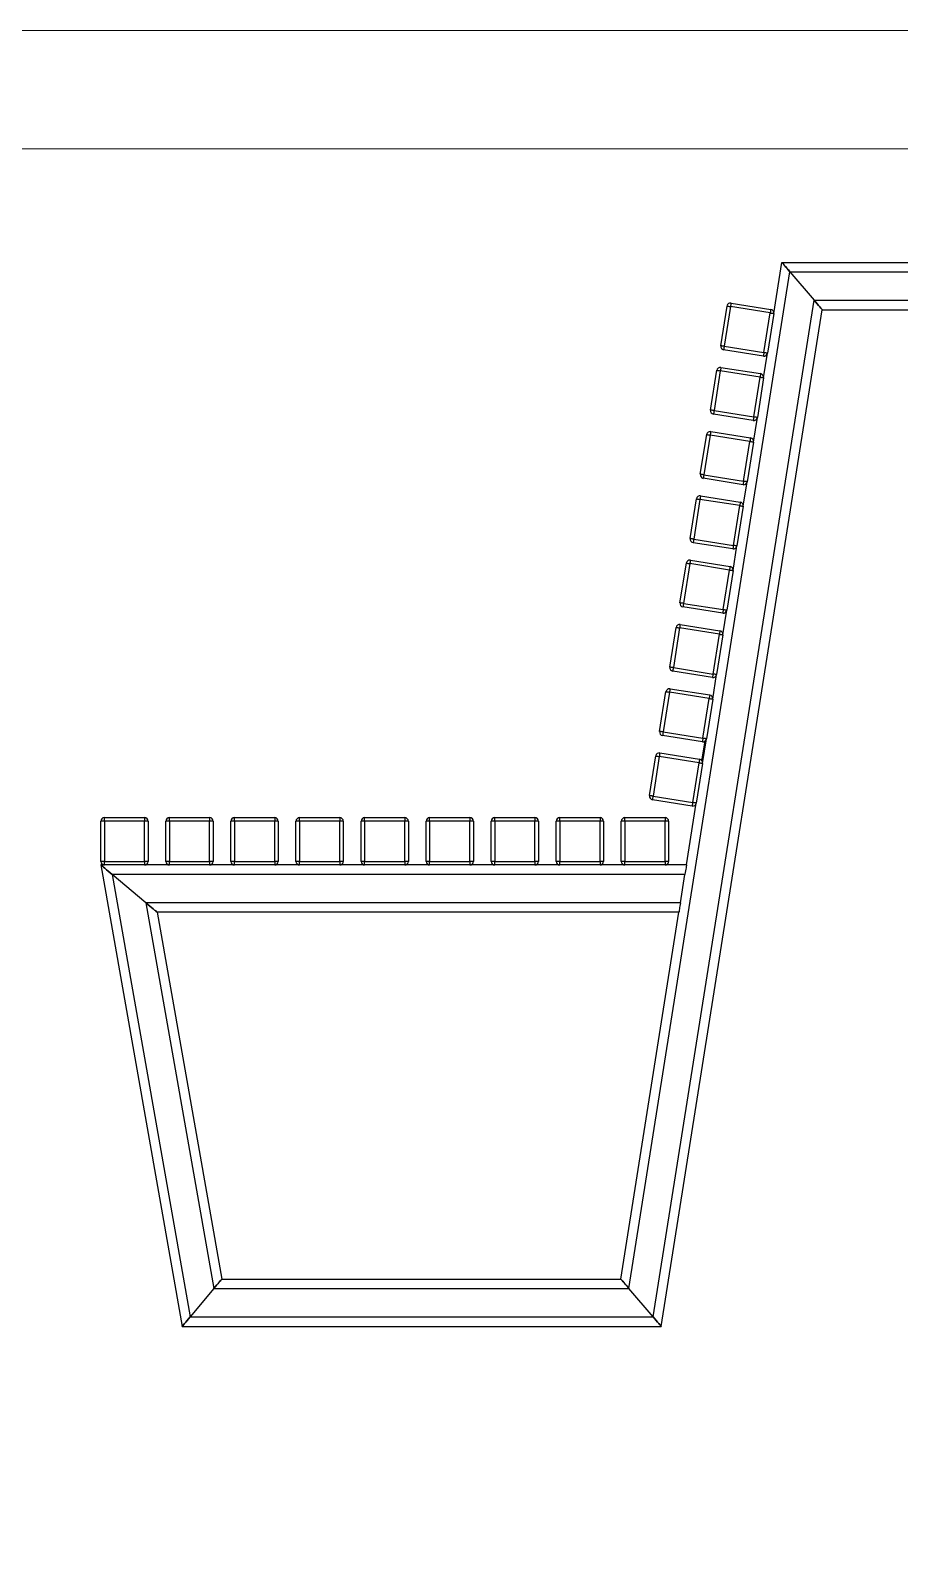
# Model space of a CAD drawing. Header units: millimetres. Extents: x 2692 to 8632, y -671 to 3529.
# Drawn here: x 5095 to 5829, y 2237 to 3529 of the extents above; entities that cross this region are included whole.
import ezdxf

# ---------------------------------------------------------------- set-up
doc = ezdxf.new("R2010")
doc.units = ezdxf.units.MM
doc.layers.add('tabelka', color=155, linetype='Continuous')

# ---------------------------------------------------------------- blocks, each defined once
blk = doc.blocks.new('bok')
for p, q in [((3320.4, -971.3), (3327.2, -928.2)), ((3327.2, -928.2), (3475.5, -928.2)), ((3197.9, -1795.5), (3334, -936.2)), ((3334, -936.2), (3354.5, -960.2)), ((3334, -936.2), (3468.7, -936.2)), ((3218.4, -1819.5), (3354.5, -960.2)), ((3225.3, -1827.5), (3361.4, -968.2)), ((3275.6, -998.7), (3280.9, -965.1)), ((3283.8, -965.5), (3278.5, -999.1)), ((3317.4, -970.9), (3283.8, -965.5)), ((3284.3, -962.6), (3317.9, -967.9)), ((3354.5, -960.2), (3448.2, -960.2)), ((3361.4, -968.2), (3441.4, -968.2)), ((3312.1, -1004.4), (3317.4, -970.9)), ((3320.4, -971.3), (3315.1, -1004.9)), ((3311.6, -1007.4), (3278, -1002.1)), ((3278.5, -999.1), (3312.1, -1004.4)), ((3311.8, -1025.7), (3315.1, -1004.9)), ((3266.9, -1053), (3272.3, -1019.4)), ((3275.2, -1019.9), (3269.9, -1053.5)), ((3308.8, -1025.2), (3275.2, -1019.9)), ((3275.7, -1016.9), (3309.3, -1022.2)), ((3303.5, -1058.8), (3308.8, -1025.2)), ((3311.8, -1025.7), (3306.5, -1059.2)), ((3303, -1061.7), (3269.4, -1056.4)), ((3269.9, -1053.5), (3303.5, -1058.8)), ((3267.1, -1071.2), (3300.7, -1076.5)), ((3303.2, -1080), (3306.5, -1059.2)), ((3258.3, -1107.3), (3263.7, -1073.7)), ((3266.6, -1074.2), (3261.3, -1107.8)), ((3300.2, -1079.5), (3266.6, -1074.2)), ((3294.9, -1113.1), (3300.2, -1079.5)), ((3303.2, -1080), (3297.9, -1113.6)), ((3261.3, -1107.8), (3294.9, -1113.1)), ((3294.4, -1116.1), (3260.8, -1110.7)), ((3294.6, -1134.3), (3297.9, -1113.6)), ((3249.7, -1161.6), (3255.1, -1128)), ((3258, -1128.5), (3252.7, -1162.1)), ((3291.6, -1133.8), (3258, -1128.5)), ((3258.5, -1125.6), (3292.1, -1130.9)), ((3286.3, -1167.4), (3291.6, -1133.8)), ((3294.6, -1134.3), (3289.2, -1167.9)), ((3252.7, -1162.1), (3286.3, -1167.4)), ((3285.8, -1170.4), (3252.2, -1165.1)), ((3286, -1188.6), (3289.2, -1167.9)), ((3241.1, -1216), (3246.5, -1182.4)), ((3249.4, -1182.8), (3244.1, -1216.4)), ((3283, -1188.2), (3249.4, -1182.8)), ((3249.9, -1179.9), (3283.5, -1185.2)), ((3277.7, -1221.7), (3283, -1188.2)), ((3286, -1188.6), (3280.6, -1222.2)), ((3277.2, -1224.7), (3243.6, -1219.4)), ((3244.1, -1216.4), (3277.7, -1221.7)), ((3277.4, -1242.9), (3280.6, -1222.2)), ((3232.5, -1270.3), (3237.9, -1236.7)), ((3240.8, -1237.2), (3235.5, -1270.7)), ((3274.4, -1242.5), (3240.8, -1237.2)), ((3241.3, -1234.2), (3274.9, -1239.5)), ((3269.1, -1276.1), (3274.4, -1242.5)), ((3277.4, -1242.9), (3272, -1276.5)), ((3268.6, -1279), (3235, -1273.7)), ((3235.5, -1270.7), (3269.1, -1276.1)), ((3268.8, -1297.3), (3272, -1276.5)), ((3223.9, -1324.6), (3229.2, -1291)), ((3232.7, -1288.5), (3266.3, -1293.8)), ((3232.2, -1291.5), (3226.9, -1325.1)), ((3265.8, -1296.8), (3232.2, -1291.5)), ((3260.5, -1330.4), (3265.8, -1296.8)), ((3268.8, -1297.3), (3263.4, -1330.9)), ((3260, -1333.3), (3226.4, -1328)), ((3226.9, -1325.1), (3260.5, -1330.4)), ((3224.1, -1342.8), (3257.7, -1348.2)), ((3259.7, -1349.5), (3262.3, -1332.7)), ((3260.2, -1351.6), (3263.4, -1330.9)), ((3215.3, -1378.9), (3220.6, -1345.3)), ((3223.6, -1345.8), (3218.3, -1379.4)), ((3257.2, -1351.1), (3223.6, -1345.8)), ((3251.9, -1384.7), (3257.2, -1351.1)), ((3260.2, -1351.6), (3254.8, -1385.2)), ((3218.3, -1379.4), (3251.9, -1384.7)), ((3251.4, -1387.7), (3217.8, -1382.4)), ((3246.6, -1437.5), (3254.8, -1385.2)), ((2751.5, -1434.5), (2751.5, -1400.5)), ((2754.5, -1400.5), (2751.5, -1400.5)), ((2754.5, -1400.5), (2754.5, -1397.5)), ((2754.5, -1397.5), (2788.5, -1397.5)), ((2754.5, -1400.5), (2754.5, -1434.5)), ((2788.5, -1400.5), (2754.5, -1400.5)), ((2788.5, -1397.5), (2788.5, -1400.5)), ((2791.5, -1400.5), (2788.5, -1400.5)), ((2788.5, -1434.5), (2788.5, -1400.5)), ((2791.5, -1400.5), (2791.5, -1434.5)), ((2806.5, -1434.5), (2806.5, -1400.5)), ((2809.5, -1400.5), (2806.5, -1400.5)), ((2809.5, -1397.5), (2843.5, -1397.5)), ((2809.5, -1400.5), (2809.5, -1397.5)), ((2843.5, -1400.5), (2809.5, -1400.5)), ((2809.5, -1400.5), (2809.5, -1434.5)), ((2843.5, -1397.5), (2843.5, -1400.5)), ((2846.5, -1400.5), (2843.5, -1400.5)), ((2843.5, -1434.5), (2843.5, -1400.5)), ((2846.5, -1400.5), (2846.5, -1434.5)), ((2861.5, -1434.5), (2861.5, -1400.5)), ((2864.5, -1400.5), (2861.5, -1400.5)), ((2864.5, -1397.5), (2898.5, -1397.5)), ((2864.5, -1400.5), (2864.5, -1397.5)), ((2864.5, -1400.5), (2864.5, -1434.5)), ((2898.5, -1400.5), (2864.5, -1400.5)), ((2898.5, -1397.5), (2898.5, -1400.5)), ((2901.5, -1400.5), (2898.5, -1400.5)), ((2898.5, -1434.5), (2898.5, -1400.5)), ((2901.5, -1400.5), (2901.5, -1434.5)), ((2919.5, -1400.5), (2916.5, -1400.5)), ((2916.5, -1434.5), (2916.5, -1400.5)), ((2919.5, -1397.5), (2953.5, -1397.5)), ((2919.5, -1400.5), (2919.5, -1397.5)), ((2953.5, -1400.5), (2919.5, -1400.5)), ((2919.5, -1400.5), (2919.5, -1434.5)), ((2953.5, -1397.5), (2953.5, -1400.5)), ((2956.5, -1400.5), (2953.5, -1400.5)), ((2953.5, -1434.5), (2953.5, -1400.5)), ((2956.5, -1400.5), (2956.5, -1434.5)), ((2971.5, -1434.5), (2971.5, -1400.5)), ((2974.5, -1400.5), (2971.5, -1400.5)), ((2974.5, -1400.5), (2974.5, -1397.5)), ((2974.5, -1397.5), (3008.5, -1397.5)), ((2974.5, -1400.5), (2974.5, -1434.5)), ((3008.5, -1400.5), (2974.5, -1400.5)), ((3008.5, -1397.5), (3008.5, -1400.5)), ((3011.5, -1400.5), (3008.5, -1400.5)), ((3008.5, -1434.5), (3008.5, -1400.5)), ((3011.5, -1400.5), (3011.5, -1434.5)), ((3029.5, -1400.5), (3026.5, -1400.5)), ((3026.5, -1434.5), (3026.5, -1400.5)), ((3029.5, -1397.5), (3063.5, -1397.5)), ((3029.5, -1400.5), (3029.5, -1397.5)), ((3063.5, -1400.5), (3029.5, -1400.5)), ((3029.5, -1400.5), (3029.5, -1434.5)), ((3063.5, -1397.5), (3063.5, -1400.5)), ((3066.5, -1400.5), (3063.5, -1400.5)), ((3063.5, -1434.5), (3063.5, -1400.5)), ((3066.5, -1400.5), (3066.5, -1434.5)), ((3081.5, -1434.5), (3081.5, -1400.5)), ((3084.5, -1400.5), (3081.5, -1400.5)), ((3084.5, -1400.5), (3084.5, -1397.5)), ((3084.5, -1397.5), (3118.5, -1397.5)), ((3084.5, -1400.5), (3084.5, -1434.5)), ((3118.5, -1400.5), (3084.5, -1400.5)), ((3118.5, -1397.5), (3118.5, -1400.5)), ((3121.5, -1400.5), (3118.5, -1400.5)), ((3118.5, -1434.5), (3118.5, -1400.5)), ((3121.5, -1400.5), (3121.5, -1434.5)), ((3139.5, -1400.5), (3136.5, -1400.5)), ((3136.5, -1434.5), (3136.5, -1400.5)), ((3139.5, -1397.5), (3173.5, -1397.5)), ((3139.5, -1400.5), (3139.5, -1397.5)), ((3173.5, -1400.5), (3139.5, -1400.5)), ((3139.5, -1400.5), (3139.5, -1434.5)), ((3173.5, -1397.5), (3173.5, -1400.5)), ((3176.5, -1400.5), (3173.5, -1400.5)), ((3173.5, -1434.5), (3173.5, -1400.5)), ((3176.5, -1400.5), (3176.5, -1434.5)), ((3194.5, -1400.5), (3191.5, -1400.5)), ((3191.5, -1434.5), (3191.5, -1400.5)), ((3194.5, -1400.5), (3194.5, -1397.5)), ((3194.5, -1397.5), (3228.5, -1397.5)), ((3228.5, -1400.5), (3194.5, -1400.5)), ((3194.5, -1400.5), (3194.5, -1434.5)), ((3228.5, -1397.5), (3228.5, -1400.5)), ((3231.5, -1400.5), (3228.5, -1400.5)), ((3228.5, -1434.5), (3228.5, -1400.5)), ((3231.5, -1400.5), (3231.5, -1434.5)), ((2754.5, -1434.5), (2751.5, -1434.5)), ((2754.5, -1437.5), (2751.5, -1437.5)), ((2751.5, -1437.5), (2820.3, -1827.5)), ((2754.5, -1437.5), (2754.5, -1434.5)), ((2754.5, -1434.5), (2788.5, -1434.5)), ((2788.5, -1437.5), (2754.5, -1437.5)), ((3245.3, -1445.5), (2761, -1445.5)), ((2789.6, -1469.5), (2761, -1445.5)), ((2761, -1445.5), (2827, -1819.5)), ((2791.5, -1434.5), (2788.5, -1434.5)), ((2788.5, -1434.5), (2788.5, -1437.5)), ((2809.5, -1437.5), (2788.5, -1437.5)), ((2809.5, -1434.5), (2806.5, -1434.5)), ((2809.5, -1434.5), (2843.5, -1434.5)), ((2809.5, -1437.5), (2809.5, -1434.5)), ((2843.5, -1437.5), (2809.5, -1437.5)), ((2843.5, -1434.5), (2843.5, -1437.5)), ((2846.5, -1434.5), (2843.5, -1434.5)), ((2864.5, -1437.5), (2843.5, -1437.5)), ((2864.5, -1434.5), (2861.5, -1434.5)), ((2864.5, -1434.5), (2898.5, -1434.5)), ((2864.5, -1437.5), (2864.5, -1434.5)), ((2898.5, -1437.5), (2864.5, -1437.5)), ((2898.5, -1434.5), (2898.5, -1437.5)), ((2901.5, -1434.5), (2898.5, -1434.5)), ((2919.5, -1437.5), (2898.5, -1437.5)), ((2919.5, -1434.5), (2916.5, -1434.5)), ((2919.5, -1437.5), (2919.5, -1434.5)), ((2919.5, -1434.5), (2953.5, -1434.5)), ((2953.5, -1437.5), (2919.5, -1437.5)), ((2956.5, -1434.5), (2953.5, -1434.5)), ((2953.5, -1434.5), (2953.5, -1437.5)), ((2974.5, -1437.5), (2953.5, -1437.5)), ((2974.5, -1434.5), (2971.5, -1434.5)), ((2974.5, -1434.5), (3008.5, -1434.5)), ((2974.5, -1437.5), (2974.5, -1434.5)), ((3008.5, -1437.5), (2974.5, -1437.5)), ((3008.5, -1434.5), (3008.5, -1437.5)), ((3011.5, -1434.5), (3008.5, -1434.5)), ((3029.5, -1437.5), (3008.5, -1437.5)), ((3029.5, -1434.5), (3026.5, -1434.5)), ((3029.5, -1437.5), (3029.5, -1434.5)), ((3029.5, -1434.5), (3063.5, -1434.5)), ((3063.5, -1437.5), (3029.5, -1437.5)), ((3063.5, -1434.5), (3063.5, -1437.5)), ((3066.5, -1434.5), (3063.5, -1434.5)), ((3084.5, -1437.5), (3063.5, -1437.5)), ((3084.5, -1434.5), (3081.5, -1434.5)), ((3084.5, -1437.5), (3084.5, -1434.5)), ((3084.5, -1434.5), (3118.5, -1434.5)), ((3118.5, -1437.5), (3084.5, -1437.5)), ((3118.5, -1434.5), (3118.5, -1437.5)), ((3121.5, -1434.5), (3118.5, -1434.5)), ((3139.5, -1437.5), (3118.5, -1437.5)), ((3139.5, -1434.5), (3136.5, -1434.5)), ((3139.5, -1434.5), (3173.5, -1434.5)), ((3139.5, -1437.5), (3139.5, -1434.5)), ((3173.5, -1437.5), (3139.5, -1437.5)), ((3176.5, -1434.5), (3173.5, -1434.5)), ((3173.5, -1434.5), (3173.5, -1437.5)), ((3194.5, -1437.5), (3173.5, -1437.5)), ((3194.5, -1434.5), (3191.5, -1434.5)), ((3194.5, -1437.5), (3194.5, -1434.5)), ((3194.5, -1434.5), (3228.5, -1434.5)), ((3228.5, -1437.5), (3194.5, -1437.5)), ((3228.5, -1434.5), (3228.5, -1437.5)), ((3231.5, -1434.5), (3228.5, -1434.5)), ((3246.6, -1437.5), (3228.5, -1437.5)), ((3241.5, -1469.5), (3245.3, -1445.5)), ((3241.5, -1469.5), (2789.6, -1469.5)), ((2789.6, -1469.5), (2847.1, -1795.5)), ((3240.2, -1477.5), (2799.2, -1477.5)), ((2799.2, -1477.5), (2853.8, -1787.5)), ((3191.1, -1787.5), (3240.2, -1477.5)), ((2853.8, -1787.5), (3191.1, -1787.5)), ((2847.1, -1795.5), (2827, -1819.5)), ((2847.1, -1795.5), (3197.9, -1795.5)), ((3218.4, -1819.5), (3197.9, -1795.5)), ((2827, -1819.5), (3218.4, -1819.5)), ((2820.3, -1827.5), (3225.3, -1827.5))]:
    blk.add_line(p, q)
at = {"flags": 128}
for points in [[(3327.2, -928.2), (3327.3, -928.3), (3327.7, -928.8), (3328.4, -929.5), (3329.2, -930.5), (3330.3, -931.7), (3331.4, -933.1), (3332.7, -934.6), (3334, -936.2)], [(3334, -936.2), (3332.9, -934.8), (3331.7, -933.4), (3330.6, -932.2), (3329.7, -931), (3328.8, -930), (3328.1, -929.2), (3327.6, -928.7), (3327.3, -928.3), (3327.2, -928.2)], [(3280.9, -965.1), (3280.9, -965.1), (3281.1, -965.1), (3281.4, -965.2), (3281.7, -965.2), (3282.2, -965.3), (3282.7, -965.4), (3283.3, -965.5), (3283.8, -965.5)], [(3284.3, -962.6), (3284.3, -962.6), (3284.3, -962.8), (3284.2, -963.1), (3284.2, -963.5), (3284.1, -963.9), (3284, -964.4), (3283.9, -965), (3283.8, -965.5)], [(3317.9, -967.9), (3317.9, -968), (3317.8, -968.1), (3317.8, -968.4), (3317.7, -968.8), (3317.7, -969.2), (3317.6, -969.7), (3317.5, -970.3), (3317.4, -970.9)], [(3354.5, -960.2), (3355.9, -961.7), (3357.2, -963.2), (3358.3, -964.6), (3359.4, -965.8), (3360.2, -966.8), (3360.9, -967.6), (3361.2, -968), (3361.4, -968.2)], [(3361.4, -968.2), (3361.2, -968), (3360.9, -967.6), (3360.2, -966.8), (3359.4, -965.8), (3358.3, -964.6), (3357.2, -963.2), (3355.9, -961.7), (3354.5, -960.2)], [(3317.4, -970.9), (3318, -971), (3318.5, -971), (3319.1, -971.1), (3319.5, -971.2), (3319.9, -971.3), (3320.2, -971.3), (3320.3, -971.3), (3320.4, -971.3)], [(3278.5, -999.1), (3277.9, -999), (3277.4, -998.9), (3276.9, -998.9), (3276.4, -998.8), (3276.1, -998.7), (3275.8, -998.7), (3275.6, -998.7), (3275.6, -998.7)], [(3278.5, -999.1), (3278.4, -999.7), (3278.3, -1000.3), (3278.3, -1000.8), (3278.2, -1001.2), (3278.1, -1001.6), (3278.1, -1001.9), (3278.1, -1002), (3278, -1002.1)], [(3312.1, -1004.4), (3312, -1005), (3311.9, -1005.6), (3311.8, -1006.1), (3311.8, -1006.5), (3311.7, -1006.9), (3311.7, -1007.2), (3311.6, -1007.4), (3311.6, -1007.4)], [(3315.1, -1004.9), (3315, -1004.9), (3314.8, -1004.9), (3314.6, -1004.8), (3314.2, -1004.8), (3313.7, -1004.7), (3313.2, -1004.6), (3312.7, -1004.5), (3312.1, -1004.4)], [(3272.3, -1019.4), (3272.3, -1019.4), (3272.5, -1019.4), (3272.8, -1019.5), (3273.1, -1019.5), (3273.6, -1019.6), (3274.1, -1019.7), (3274.7, -1019.8), (3275.2, -1019.9)], [(3275.7, -1016.9), (3275.7, -1017), (3275.7, -1017.1), (3275.6, -1017.4), (3275.6, -1017.8), (3275.5, -1018.2), (3275.4, -1018.7), (3275.3, -1019.3), (3275.2, -1019.9)], [(3309.3, -1022.2), (3309.3, -1022.3), (3309.2, -1022.5), (3309.2, -1022.7), (3309.1, -1023.1), (3309.1, -1023.5), (3309, -1024.1), (3308.9, -1024.6), (3308.8, -1025.2)], [(3308.8, -1025.2), (3309.4, -1025.3), (3309.9, -1025.4), (3310.5, -1025.4), (3310.9, -1025.5), (3311.3, -1025.6), (3311.5, -1025.6), (3311.7, -1025.6), (3311.8, -1025.7)], [(3269.9, -1053.5), (3269.3, -1053.4), (3268.8, -1053.3), (3268.3, -1053.2), (3267.8, -1053.1), (3267.4, -1053.1), (3267.2, -1053), (3267, -1053), (3266.9, -1053)], [(3269.9, -1053.5), (3269.8, -1054), (3269.7, -1054.6), (3269.7, -1055.1), (3269.6, -1055.5), (3269.5, -1055.9), (3269.5, -1056.2), (3269.5, -1056.4), (3269.4, -1056.4)], [(3303.5, -1058.8), (3303.4, -1059.3), (3303.3, -1059.9), (3303.2, -1060.4), (3303.2, -1060.9), (3303.1, -1061.2), (3303.1, -1061.5), (3303, -1061.7), (3303, -1061.7)], [(3306.5, -1059.2), (3306.4, -1059.2), (3306.2, -1059.2), (3306, -1059.2), (3305.6, -1059.1), (3305.1, -1059), (3304.6, -1059), (3304.1, -1058.9), (3303.5, -1058.8)], [(3267.1, -1071.2), (3267.1, -1071.3), (3267.1, -1071.5), (3267, -1071.7), (3267, -1072.1), (3266.9, -1072.5), (3266.8, -1073.1), (3266.7, -1073.6), (3266.6, -1074.2)], [(3263.7, -1073.7), (3263.7, -1073.7), (3263.9, -1073.8), (3264.2, -1073.8), (3264.5, -1073.9), (3265, -1073.9), (3265.5, -1074), (3266, -1074.1), (3266.6, -1074.2)], [(3300.7, -1076.5), (3300.7, -1076.6), (3300.6, -1076.8), (3300.6, -1077), (3300.5, -1077.4), (3300.5, -1077.9), (3300.4, -1078.4), (3300.3, -1078.9), (3300.2, -1079.5)], [(3300.2, -1079.5), (3300.8, -1079.6), (3301.3, -1079.7), (3301.9, -1079.8), (3302.3, -1079.8), (3302.7, -1079.9), (3302.9, -1079.9), (3303.1, -1080), (3303.2, -1080)], [(3261.3, -1107.8), (3260.7, -1107.7), (3260.2, -1107.6), (3259.7, -1107.5), (3259.2, -1107.4), (3258.8, -1107.4), (3258.6, -1107.3), (3258.4, -1107.3), (3258.3, -1107.3)], [(3261.3, -1107.8), (3261.2, -1108.4), (3261.1, -1108.9), (3261, -1109.4), (3261, -1109.9), (3260.9, -1110.2), (3260.9, -1110.5), (3260.8, -1110.7), (3260.8, -1110.7)], [(3294.9, -1113.1), (3294.8, -1113.7), (3294.7, -1114.2), (3294.6, -1114.7), (3294.6, -1115.2), (3294.5, -1115.6), (3294.5, -1115.8), (3294.4, -1116), (3294.4, -1116.1)], [(3297.9, -1113.6), (3297.8, -1113.6), (3297.6, -1113.5), (3297.4, -1113.5), (3297, -1113.4), (3296.5, -1113.4), (3296, -1113.3), (3295.5, -1113.2), (3294.9, -1113.1)], [(3255.1, -1128), (3255.1, -1128.1), (3255.3, -1128.1), (3255.6, -1128.1), (3255.9, -1128.2), (3256.4, -1128.3), (3256.9, -1128.3), (3257.4, -1128.4), (3258, -1128.5)], [(3258.5, -1125.6), (3258.5, -1125.6), (3258.5, -1125.8), (3258.4, -1126.1), (3258.4, -1126.4), (3258.3, -1126.9), (3258.2, -1127.4), (3258.1, -1127.9), (3258, -1128.5)], [(3292.1, -1130.9), (3292.1, -1130.9), (3292, -1131.1), (3292, -1131.4), (3291.9, -1131.7), (3291.9, -1132.2), (3291.8, -1132.7), (3291.7, -1133.3), (3291.6, -1133.8)], [(3291.6, -1133.8), (3292.2, -1133.9), (3292.7, -1134), (3293.3, -1134.1), (3293.7, -1134.2), (3294.1, -1134.2), (3294.3, -1134.3), (3294.5, -1134.3), (3294.6, -1134.3)], [(3252.7, -1162.1), (3252.1, -1162), (3251.6, -1161.9), (3251.1, -1161.8), (3250.6, -1161.8), (3250.2, -1161.7), (3250, -1161.7), (3249.8, -1161.6), (3249.7, -1161.6)], [(3252.7, -1162.1), (3252.6, -1162.7), (3252.5, -1163.2), (3252.4, -1163.7), (3252.4, -1164.2), (3252.3, -1164.6), (3252.3, -1164.8), (3252.2, -1165), (3252.2, -1165.1)], [(3286.3, -1167.4), (3286.2, -1168), (3286.1, -1168.6), (3286, -1169.1), (3286, -1169.5), (3285.9, -1169.9), (3285.9, -1170.2), (3285.8, -1170.3), (3285.8, -1170.4)], [(3289.2, -1167.9), (3289.2, -1167.9), (3289, -1167.8), (3288.7, -1167.8), (3288.4, -1167.7), (3287.9, -1167.7), (3287.4, -1167.6), (3286.9, -1167.5), (3286.3, -1167.4)], [(3246.5, -1182.4), (3246.5, -1182.4), (3246.7, -1182.4), (3247, -1182.4), (3247.3, -1182.5), (3247.8, -1182.6), (3248.3, -1182.7), (3248.8, -1182.7), (3249.4, -1182.8)], [(3249.9, -1179.9), (3249.9, -1179.9), (3249.9, -1180.1), (3249.8, -1180.4), (3249.8, -1180.7), (3249.7, -1181.2), (3249.6, -1181.7), (3249.5, -1182.3), (3249.4, -1182.8)], [(3283.5, -1185.2), (3283.5, -1185.3), (3283.4, -1185.4), (3283.4, -1185.7), (3283.3, -1186.1), (3283.3, -1186.5), (3283.2, -1187), (3283.1, -1187.6), (3283, -1188.2)], [(3283, -1188.2), (3283.6, -1188.2), (3284.1, -1188.3), (3284.6, -1188.4), (3285.1, -1188.5), (3285.5, -1188.5), (3285.7, -1188.6), (3285.9, -1188.6), (3286, -1188.6)], [(3244.1, -1216.4), (3243.5, -1216.3), (3243, -1216.2), (3242.5, -1216.2), (3242, -1216.1), (3241.6, -1216), (3241.4, -1216), (3241.2, -1216), (3241.1, -1216)], [(3244.1, -1216.4), (3244, -1217), (3243.9, -1217.6), (3243.8, -1218.1), (3243.8, -1218.5), (3243.7, -1218.9), (3243.7, -1219.2), (3243.6, -1219.3), (3243.6, -1219.4)], [(3277.7, -1221.7), (3277.6, -1222.3), (3277.5, -1222.9), (3277.4, -1223.4), (3277.3, -1223.8), (3277.3, -1224.2), (3277.2, -1224.5), (3277.2, -1224.6), (3277.2, -1224.7)], [(3280.6, -1222.2), (3280.6, -1222.2), (3280.4, -1222.2), (3280.1, -1222.1), (3279.8, -1222.1), (3279.3, -1222), (3278.8, -1221.9), (3278.3, -1221.8), (3277.7, -1221.7)], [(3237.9, -1236.7), (3237.9, -1236.7), (3238.1, -1236.7), (3238.4, -1236.8), (3238.7, -1236.8), (3239.2, -1236.9), (3239.7, -1237), (3240.2, -1237.1), (3240.8, -1237.2)], [(3241.3, -1234.2), (3241.3, -1234.3), (3241.2, -1234.4), (3241.2, -1234.7), (3241.1, -1235.1), (3241.1, -1235.5), (3241, -1236), (3240.9, -1236.6), (3240.8, -1237.2)], [(3274.9, -1239.5), (3274.9, -1239.6), (3274.8, -1239.7), (3274.8, -1240), (3274.7, -1240.4), (3274.7, -1240.8), (3274.6, -1241.3), (3274.5, -1241.9), (3274.4, -1242.5)], [(3274.4, -1242.5), (3275, -1242.6), (3275.5, -1242.7), (3276, -1242.7), (3276.5, -1242.8), (3276.9, -1242.9), (3277.1, -1242.9), (3277.3, -1242.9), (3277.4, -1242.9)], [(3235.5, -1270.7), (3234.9, -1270.7), (3234.4, -1270.6), (3233.9, -1270.5), (3233.4, -1270.4), (3233, -1270.4), (3232.8, -1270.3), (3232.6, -1270.3), (3232.5, -1270.3)], [(3235.5, -1270.7), (3235.4, -1271.3), (3235.3, -1271.9), (3235.2, -1272.4), (3235.2, -1272.8), (3235.1, -1273.2), (3235.1, -1273.5), (3235, -1273.6), (3235, -1273.7)], [(3269.1, -1276.1), (3269, -1276.6), (3268.9, -1277.2), (3268.8, -1277.7), (3268.7, -1278.2), (3268.7, -1278.5), (3268.6, -1278.8), (3268.6, -1279), (3268.6, -1279)], [(3272, -1276.5), (3272, -1276.5), (3271.8, -1276.5), (3271.5, -1276.5), (3271.2, -1276.4), (3270.7, -1276.3), (3270.2, -1276.2), (3269.7, -1276.2), (3269.1, -1276.1)], [(3229.2, -1291), (3229.3, -1291), (3229.5, -1291.1), (3229.7, -1291.1), (3230.1, -1291.2), (3230.6, -1291.2), (3231.1, -1291.3), (3231.6, -1291.4), (3232.2, -1291.5)], [(3232.7, -1288.5), (3232.7, -1288.6), (3232.6, -1288.7), (3232.6, -1289), (3232.5, -1289.4), (3232.5, -1289.8), (3232.4, -1290.4), (3232.3, -1290.9), (3232.2, -1291.5)], [(3266.3, -1293.8), (3266.3, -1293.9), (3266.2, -1294.1), (3266.2, -1294.3), (3266.1, -1294.7), (3266.1, -1295.2), (3266, -1295.7), (3265.9, -1296.2), (3265.8, -1296.8)], [(3265.8, -1296.8), (3266.4, -1296.9), (3266.9, -1297), (3267.4, -1297.1), (3267.9, -1297.1), (3268.3, -1297.2), (3268.5, -1297.2), (3268.7, -1297.3), (3268.8, -1297.3)], [(3226.9, -1325.1), (3226.3, -1325), (3225.8, -1324.9), (3225.2, -1324.8), (3224.8, -1324.7), (3224.4, -1324.7), (3224.2, -1324.6), (3224, -1324.6), (3223.9, -1324.6)], [(3226.9, -1325.1), (3226.8, -1325.6), (3226.7, -1326.2), (3226.6, -1326.7), (3226.6, -1327.2), (3226.5, -1327.5), (3226.5, -1327.8), (3226.4, -1328), (3226.4, -1328)], [(3224.1, -1342.8), (3224.1, -1342.9), (3224, -1343.1), (3224, -1343.3), (3223.9, -1343.7), (3223.9, -1344.2), (3223.8, -1344.7), (3223.7, -1345.2), (3223.6, -1345.8)], [(3260.5, -1330.4), (3260.4, -1331), (3260.3, -1331.5), (3260.2, -1332), (3260.1, -1332.5), (3260.1, -1332.8), (3260, -1333.1), (3260, -1333.3), (3260, -1333.3)], [(3263.4, -1330.9), (3263.4, -1330.8), (3263.2, -1330.8), (3262.9, -1330.8), (3262.6, -1330.7), (3262.1, -1330.6), (3261.6, -1330.6), (3261.1, -1330.5), (3260.5, -1330.4)], [(3220.6, -1345.3), (3220.7, -1345.3), (3220.9, -1345.4), (3221.1, -1345.4), (3221.5, -1345.5), (3222, -1345.5), (3222.5, -1345.6), (3223, -1345.7), (3223.6, -1345.8)], [(3257.7, -1348.2), (3257.6, -1348.2), (3257.6, -1348.4), (3257.6, -1348.7), (3257.5, -1349), (3257.4, -1349.5), (3257.4, -1350), (3257.3, -1350.5), (3257.2, -1351.1)], [(3257.2, -1351.1), (3257.8, -1351.2), (3258.3, -1351.3), (3258.8, -1351.4), (3259.3, -1351.5), (3259.7, -1351.5), (3259.9, -1351.6), (3260.1, -1351.6), (3260.2, -1351.6)], [(3218.3, -1379.4), (3217.7, -1379.3), (3217.2, -1379.2), (3216.6, -1379.1), (3216.2, -1379.1), (3215.8, -1379), (3215.6, -1379), (3215.4, -1378.9), (3215.3, -1378.9)], [(3218.3, -1379.4), (3218.2, -1380), (3218.1, -1380.5), (3218, -1381), (3218, -1381.5), (3217.9, -1381.9), (3217.9, -1382.1), (3217.8, -1382.3), (3217.8, -1382.4)], [(3251.9, -1384.7), (3251.8, -1385.3), (3251.7, -1385.8), (3251.6, -1386.4), (3251.5, -1386.8), (3251.5, -1387.2), (3251.4, -1387.4), (3251.4, -1387.6), (3251.4, -1387.7)], [(3254.8, -1385.2), (3254.8, -1385.2), (3254.6, -1385.1), (3254.3, -1385.1), (3254, -1385), (3253.5, -1385), (3253, -1384.9), (3252.4, -1384.8), (3251.9, -1384.7)], [(2761, -1445.5), (2759.4, -1444.1), (2757.8, -1442.7), (2756.3, -1441.5), (2754.9, -1440.3), (2753.7, -1439.3), (2752.8, -1438.5), (2752.1, -1437.9), (2751.7, -1437.6), (2751.5, -1437.5)], [(2751.5, -1437.5), (2751.7, -1437.6), (2752.1, -1437.9), (2752.8, -1438.5), (2753.7, -1439.3), (2754.9, -1440.3), (2756.3, -1441.5), (2757.8, -1442.7), (2759.4, -1444.1), (2761, -1445.5)], [(3246.6, -1437.5), (3246.5, -1437.6), (3246.5, -1438.1), (3246.3, -1438.8), (3246.2, -1439.8), (3246, -1441), (3245.8, -1442.4), (3245.5, -1443.9), (3245.3, -1445.5)], [(2799.2, -1477.5), (2799, -1477.3), (2798.6, -1477), (2797.9, -1476.4), (2797, -1475.6), (2795.8, -1474.6), (2794.4, -1473.5), (2792.9, -1472.2), (2791.3, -1470.9), (2789.6, -1469.5)], [(2789.6, -1469.5), (2791.3, -1470.9), (2792.9, -1472.2), (2794.4, -1473.5), (2795.8, -1474.6), (2797, -1475.6), (2797.9, -1476.4), (2798.6, -1477), (2799, -1477.3), (2799.2, -1477.5)], [(3241.5, -1469.5), (3241.3, -1470.9), (3241, -1472.2), (3240.8, -1473.5), (3240.7, -1474.6), (3240.5, -1475.6), (3240.4, -1476.4), (3240.3, -1477), (3240.2, -1477.3), (3240.2, -1477.5)], [(2853.8, -1787.5), (2853.7, -1787.6), (2853.4, -1787.9), (2852.9, -1788.5), (2852.3, -1789.3), (2851.4, -1790.3), (2850.5, -1791.5), (2849.4, -1792.7), (2848.3, -1794.1), (2847.1, -1795.5)], [(2847.1, -1795.5), (2848.4, -1793.9), (2849.7, -1792.4), (2850.9, -1791), (2851.9, -1789.8), (2852.7, -1788.8), (2853.3, -1788.1), (2853.7, -1787.6), (2853.8, -1787.5)], [(3197.9, -1795.5), (3196.6, -1793.9), (3195.3, -1792.4), (3194.2, -1791), (3193.1, -1789.8), (3192.3, -1788.8), (3191.6, -1788.1), (3191.2, -1787.6), (3191.1, -1787.5)], [(3191.1, -1787.5), (3191.2, -1787.6), (3191.5, -1787.9), (3192, -1788.5), (3192.7, -1789.3), (3193.6, -1790.3), (3194.5, -1791.5), (3195.6, -1792.7), (3196.8, -1794.1), (3197.9, -1795.5)], [(2827, -1819.5), (2825.7, -1821), (2824.4, -1822.5), (2823.3, -1823.9), (2822.2, -1825.1), (2821.4, -1826.1), (2820.8, -1826.9), (2820.4, -1827.3), (2820.3, -1827.5)], [(2820.3, -1827.5), (2820.4, -1827.3), (2820.8, -1826.9), (2821.4, -1826.1), (2822.2, -1825.1), (2823.3, -1823.9), (2824.4, -1822.5), (2825.7, -1821), (2827, -1819.5)], [(3225.3, -1827.5), (3225.1, -1827.3), (3224.8, -1826.9), (3224.1, -1826.1), (3223.3, -1825.1), (3222.2, -1823.9), (3221.1, -1822.5), (3219.8, -1821), (3218.4, -1819.5)], [(3218.4, -1819.5), (3219.8, -1821), (3221.1, -1822.5), (3222.2, -1823.9), (3223.3, -1825.1), (3224.1, -1826.1), (3224.8, -1826.9), (3225.1, -1827.3), (3225.3, -1827.5)]]:
    blk.add_lwpolyline(points, dxfattribs=at)
for centre, start, end in [((3283.8, -965.5), 81, 171), ((3317.4, -970.9), 351, 81), ((3278.5, -999.1), 171, 261), ((3312.1, -1004.4), 261, 351), ((3275.2, -1019.9), 81, 171), ((3308.8, -1025.2), 351, 81), ((3269.9, -1053.5), 171, 261), ((3266.6, -1074.2), 81, 171), ((3303.5, -1058.8), 261, 351), ((3300.2, -1079.5), 351, 81), ((3261.3, -1107.8), 171, 261), ((3294.9, -1113.1), 261, 351), ((3258, -1128.5), 81, 171), ((3291.6, -1133.8), 351, 81), ((3252.7, -1162.1), 171, 261), ((3286.3, -1167.4), 261, 351), ((3249.4, -1182.8), 81, 171), ((3283, -1188.2), 351, 81), ((3244.1, -1216.4), 171, 261), ((3277.7, -1221.7), 261, 351), ((3240.8, -1237.2), 81, 171), ((3274.4, -1242.5), 351, 81), ((3235.5, -1270.7), 171, 261), ((3269.1, -1276.1), 261, 351), ((3232.2, -1291.5), 81, 171), ((3265.8, -1296.8), 351, 81), ((3226.9, -1325.1), 171, 261), ((3223.6, -1345.8), 81, 171), ((3260.5, -1330.4), 261, 351), ((3257.2, -1351.1), 351, 81), ((3218.3, -1379.4), 171, 261), ((3251.9, -1384.7), 261, 351), ((2754.5, -1400.5), 90, 180), ((2788.5, -1400.5), 0, 90), ((2809.5, -1400.5), 90, 180), ((2843.5, -1400.5), 0, 90), ((2864.5, -1400.5), 90, 180), ((2898.5, -1400.5), 0, 90), ((2919.5, -1400.5), 90, 180), ((2953.5, -1400.5), 0, 90), ((2974.5, -1400.5), 90, 180), ((3008.5, -1400.5), 0, 90), ((3029.5, -1400.5), 90, 180), ((3063.5, -1400.5), 0, 90), ((3084.5, -1400.5), 90, 180), ((3118.5, -1400.5), 0, 90), ((3139.5, -1400.5), 90, 180), ((3173.5, -1400.5), 0, 90), ((3194.5, -1400.5), 90, 180), ((3228.5, -1400.5), 0, 90), ((2754.5, -1434.5), 180, 270), ((2788.5, -1434.5), 270, 0), ((2809.5, -1434.5), 180, 270), ((2843.5, -1434.5), 270, 0), ((2864.5, -1434.5), 180, 270), ((2898.5, -1434.5), 270, 0), ((2919.5, -1434.5), 180, 270), ((2953.5, -1434.5), 270, 0), ((2974.5, -1434.5), 180, 270), ((3008.5, -1434.5), 270, 0), ((3029.5, -1434.5), 180, 270), ((3063.5, -1434.5), 270, 0), ((3084.5, -1434.5), 180, 270), ((3118.5, -1434.5), 270, 0), ((3139.5, -1434.5), 180, 270), ((3173.5, -1434.5), 270, 0), ((3194.5, -1434.5), 180, 270), ((3228.5, -1434.5), 270, 0)]:
    blk.add_arc(centre, 3, start, end)

msp = doc.modelspace()

# ---------------------------------------------------------------- linework, layer by layer
at = {"layer": 'tabelka', "lineweight": 5}
for points in [[(2691.68, 3528.68), (8631.68, 3528.68), (8631.68, -671.32), (2691.68, -671.32)], [(2791.68, 3428.68), (8531.68, 3428.68), (8531.68, -571.32), (2791.68, -571.32)]]:
    msp.add_lwpolyline(points, close=True, dxfattribs=at)

# ---------------------------------------------------------------- block references
msp.add_blockref('bok', (2402.73, 4260.93))

doc.saveas('drawing.dxf')
